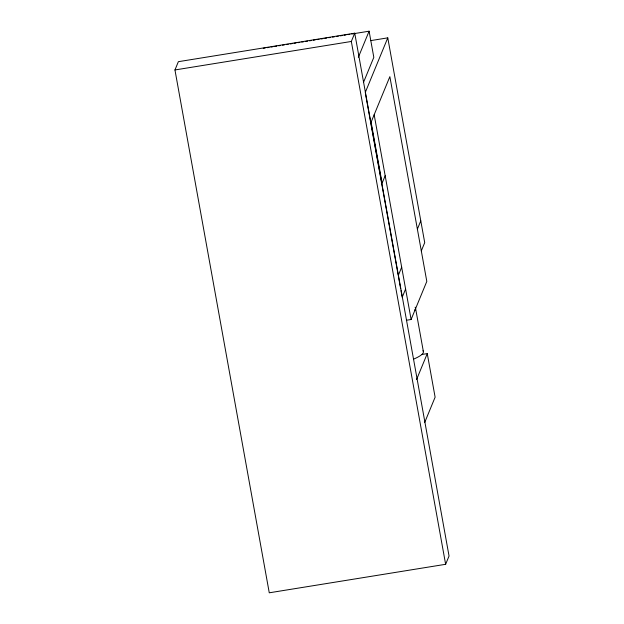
<?xml version="1.0" encoding="UTF-8"?>
<svg xmlns="http://www.w3.org/2000/svg" width="624" height="624" viewBox="0 0 624 624"><rect width="100%" height="100%" fill="white"/><g stroke="black" fill="none" stroke-linecap="round" stroke-linejoin="round"><path stroke-width="0.94" d="M174.954 69.958L178.363 61.682L354.736 33.181L449.046 556.023L445.637 564.299L269.264 592.8L174.954 69.958L351.328 41.465L354.736 33.181M358.34 57.299L369.104 31.2L351.78 34M363.488 82.407L373.815 57.346L369.104 31.2M365.258 92.5L387.777 37.853L370.523 40.646M385.172 175.718L382.099 183.167L371.101 122.171L389.867 76.635L426.808 281.408L411.107 319.496L406.357 320.268M401.677 267.212L398.268 275.496L365.43 93.46M417.378 229.125L420.787 220.849M402.191 297.281L405.608 288.998M421.301 250.91L424.718 242.635L387.777 37.853M416.559 379.571L427.261 353.613L421.489 354.549M424.733 422.386L435.115 397.184L427.261 353.613M263.273 48.298L265.2 47.993M267.127 47.681L269.045 47.369M270.972 47.057L272.899 46.745M274.817 46.433L276.744 46.121M278.671 45.809L280.589 45.505M282.516 45.193L284.443 44.881M286.361 44.569L288.288 44.257M290.215 43.945L292.133 43.633M294.06 43.329L295.987 43.017M297.905 42.705L299.832 42.393M301.759 42.081L303.685 41.769M305.604 41.457L307.531 41.153M309.457 40.841L311.376 40.529M313.303 40.217L315.229 39.905M317.148 39.593L319.075 39.281M321.001 38.977L322.92 38.665M324.847 38.353L326.773 38.041M328.692 37.729L330.619 37.417M332.545 37.105L334.464 36.8M336.391 36.488L338.317 36.176M340.236 35.864L342.163 35.552M344.089 35.24L346.008 34.928M347.935 34.616L349.861 34.312M415.514 307.991L423.368 351.562M374.166 114.722L411.107 319.496M398.432 276.44L400.655 288.756M400.998 290.651L402.02 296.33M351.328 41.465L445.637 564.299M415.085 307.195A56.168 9.485 -10.2 0 1 415.483 308.888L415.288 309.364A56.168 9.485 -10.2 0 1 414.562 310.37M422.947 350.766A56.168 9.485 -10.2 0 1 413.564 359.151"/></g></svg>
